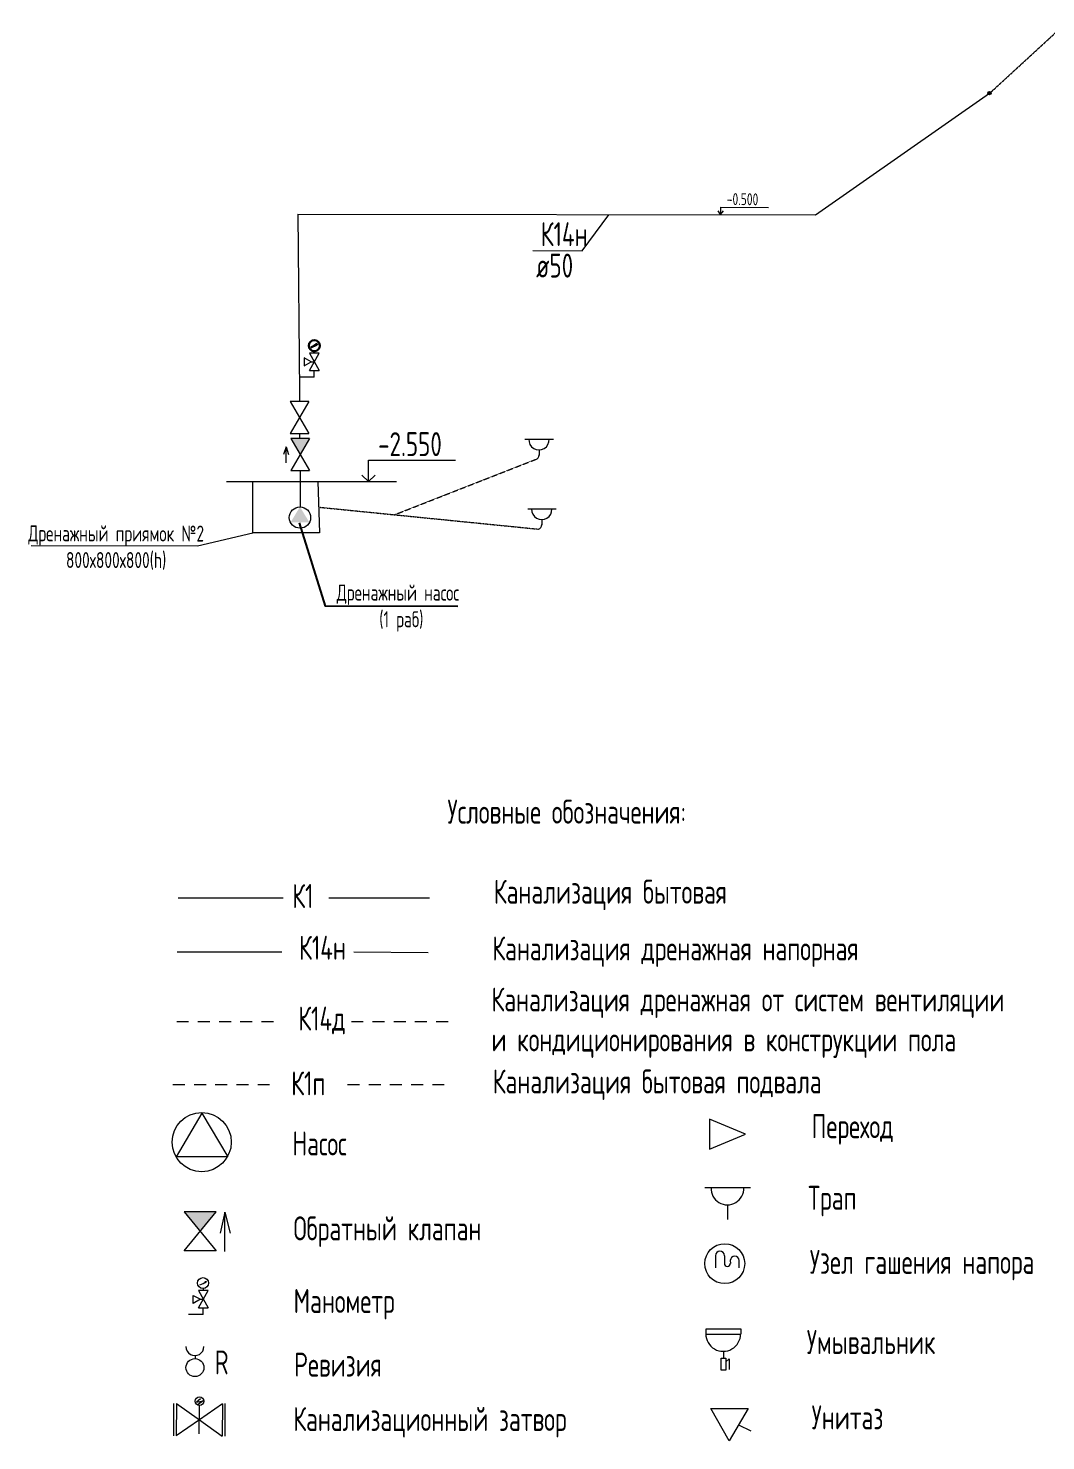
# Model space of a CAD drawing. Header units: millimetres. Extents: x -8689834 to 9419935, y -370377 to 166066.
# Drawn here: x 22311 to 35057, y -313500 to -295817 of the extents above; entities that cross this region are included whole.
import ezdxf

# ---------------------------------------------------------------- set-up
doc = ezdxf.new("R2010")
doc.units = ezdxf.units.MM
doc.header["$MEASUREMENT"] = 0
doc.linetypes.add('01_base$0$DASHED2', pattern=[0.375, 0.25, -0.125])
doc.layers.get('0').update_dxf_attribs({"color": 250, "lineweight": 9})
for name, color, linetype in [('_OBORUD', 1, 'Continuous'), ('PDF _0', 7, 'Continuous'), ('PDF __OBORUD', 1, 'Continuous'), ('PDF __Арматура', 7, 'Continuous'), ('PDF __насос', 1, 'Continuous'), ('PDF __Санпр', 7, 'Continuous'), ('PDF __Сантехника', 7, 'Continuous'), ('АР_Кровля дорожки', 245, 'Continuous'), ('АР_Таблицы', 250, 'Continuous')]:
    doc.layers.add(name, color=color, linetype=linetype)
for name, color, linetype, lineweight in [('_ВК-Razmer VK', 7, 'Continuous', 25), ('_ВК-Text VK', 7, 'Continuous', 30), ('_ВК-К1', 14, 'Continuous', 40), ('_ВК-К14н', 165, 'Continuous', 40), ('_Дренажные насосы', 1, 'Continuous', 30), ('_Отметки перекрытий', 7, 'Continuous', 25), ('ВК_канализация', 32, 'Continuous', 30), ('надписи ВК', 7, 'Continuous', 13)]:
    doc.layers.add(name, color=color, linetype=linetype, lineweight=lineweight)
doc.layers.add('PDF __ВК-К1', color=7, linetype='Continuous', true_color=0xb80000)
doc.styles.add('ISOCPEUR', font='isocpeur.ttf', dxfattribs={"width": 0.7})

# ---------------------------------------------------------------- blocks, each defined once
blk = doc.blocks.new('_MANOMETR')
at = {"layer": '_OBORUD', "color": 1, "lineweight": 30}
for p, q in [((0, 0), (-1.78, 0.9)), ((-1.78, 0.9), (-0.85, 0.17)), ((-1.78, 0.9), (-0.64, 0.59)), ((1.78, -0.9), (0, 0)), ((0, -3), (0, -4))]:
    blk.add_line(p, q, dxfattribs=at)
blk.add_circle((0, 0), 3, dxfattribs=at)

msp = doc.modelspace()

# ---------------------------------------------------------------- hatches: boundary and pattern name
at = {"ltscale": 500, "transparency": 33554636}
h = msp.add_hatch(color=7, dxfattribs=at)
h.dxf.hatch_style = 1
h.paths.add_polyline_path([(34330.2, -296624.4, 1), (34372.5, -296633.3, 1)])
at = {"layer": '_Дренажные насосы', "lineweight": 13}
msp.add_hatch(color=256, dxfattribs=at).paths.add_polyline_path([(25833.2, -302004.1), (25714.8, -301808.7), (25596.4, -302004.1)])
at = {"layer": 'АР_Кровля дорожки', "lineweight": 13, "ltscale": 500, "true_color": 0x000000}
h = msp.add_hatch(color=18, dxfattribs=at)
h.dxf.hatch_style = 1
h.paths.add_polyline_path([(24665.8, -310633.4), (24263.1, -310633.4), (24464.4, -310876.8)])
at = {"layer": 'надписи ВК', "lineweight": 13, "ltscale": 2000}
msp.add_hatch(color=7, dxfattribs=at).paths.add_polyline_path([(25600, -300954), (25832.1, -300954), (25716.1, -301154.7)])

# ---------------------------------------------------------------- linework, layer by layer
at = {"lineweight": 13}
for p, q in [((25954.3, -299884.8, 0), (25834.3, -299884.8, 0)), ((25834.3, -300100.7, 0), (25954.3, -299884.8, 0)), ((25834.3, -299884.8, 0), (25954.3, -300100.7, 0)), ((25856, -299993.1, 0), (25894.3, -299992.7, 0)), ((25894.3, -300183.6, 0), (25707, -300184.2, 0)), ((25834.3, -300100.7, 0), (25954.3, -300100.7, 0)), ((25894.3, -300183.6, 0), (25894.3, -300100.7, 0)), ((25540.4, -301056.6, 0), (25510, -301153.8, 0)), ((25540.4, -301257.2, 0), (25540.4, -301056.6, 0)), ((25540.4, -301056.6, 0), (25570.9, -301153.8, 0))]:
    msp.add_line(p, q, dxfattribs=at)
at = {"color": 7, "linetype": '01_base$0$DASHED2'}
msp.add_lwpolyline([(34369.8, -296617.6), (35240.8, -295817.4)], dxfattribs=at)
at = {"color": 7, "ltscale": 500}
for points in [[(30984.5, -298147.1), (30952.9, -298104.1)], [(30984.5, -298147.1), (31019.7, -298102.4)], [(30985.8, -298147.1), (30986.2, -298056.6), (31585.1, -298059.5)]]:
    msp.add_lwpolyline(points, dxfattribs=at)
at = {"lineweight": 13, "elevation": 0}
msp.add_lwpolyline([(25856, -299993.1), (25768, -299942.3), (25768, -300043.9)], close=True, dxfattribs=at)
at = {"color": 3, "linetype": '01_base$0$DASHED2', "elevation": 0}
for points in [[(26891.1, -301910), (28667.6, -301214.5), (28667.6, -301214.5), (28667.6, -301214.5)], [(25948.8, -301812.4), (28698.4, -302087.1), (28698.4, -302087.1), (28698.4, -302087.1)]]:
    msp.add_lwpolyline(points, dxfattribs=at)
at = {"color": 7, "ltscale": 500}
msp.add_circle((34351.3, -296628.8, 0), 21.6, dxfattribs=at)
at = {"color": 18, "ltscale": 500, "true_color": 0x000000}
for centre in [(28654.5, -301160.7, 0), (28689.1, -302033.6, 0)]:
    msp.add_arc(centre, 55.4, 283.65357, 3.65641, dxfattribs=at)
at = {"layer": '_ВК-Razmer VK', "color": 18, "lineweight": 13, "true_color": 0x000000}
msp.add_circle((31035.7, -311282.5, 0), 249.6, dxfattribs=at)
at = {"layer": '_ВК-Text VK', "lineweight": 13, "elevation": 0}
msp.add_lwpolyline([(25124.4, -301492.4), (25939.8, -301492.4), (25957.9, -302132.4), (25124.4, -302132.4)], close=True, dxfattribs=at)
at = {"layer": '_ВК-К1', "color": 7, "lineweight": 13, "ltscale": 100}
msp.add_line((24795.7, -301492.4, 0), (26922.7, -301492.4, 0), dxfattribs=at)
at = {"layer": '_ВК-К14н', "color": 152, "lineweight": 13, "true_color": 0x2776bb}
for p, q in [((25687.4, -298145.7, 0), (25708.6, -300375, 0)), ((25708.6, -300375, 0), (25708.8, -300489.5, 0)), ((25708.6, -300375, 0), (25708.8, -300489.5, 0)), ((25709, -300688.6, 0), (25709.1, -300691.7, 0)), ((25709, -300688.6, 0), (25709.1, -300691.7, 0)), ((25709.3, -300890.9, 0), (25709.4, -300954, 0)), ((25715.4, -301355.4, 0), (25715.5, -301808.7, 0)), ((30919.4, -311183.3, 0), (30918.4, -311337, 0)), ((31031.3, -311183, 0), (31031.4, -311280.1, 0)), ((31105.6, -311245.2, 0), (31105.7, -311280, 0)), ((31217.6, -311336.8, 0), (31217.6, -311244.9, 0))]:
    msp.add_line(p, q, dxfattribs=at)
for centre, radius, start, end in [((30975.4, -311183.9, 0), 56, 0.97385, 179.35375), ((31161.6, -311245.8, 0), 56, 0.97385, 179.35375), ((31068.5, -311280.1, 0), 37.1, 180.03452, 0.03249)]:
    msp.add_arc(centre, radius, start, end, dxfattribs=at)
at = {"layer": '_Дренажные насосы', "lineweight": 13}
msp.add_circle((25714.8, -301942.3, 0), 133.6, dxfattribs=at)
at = {"layer": '_Отметки перекрытий', "lineweight": 13}
for p, q in [((26573.6, -301492.4, 0), (26573.6, -301223.7, 0)), ((26573.6, -301223.7, 0), (27664.1, -301223.7, 0)), ((26573.6, -301492.4, 0), (26491.6, -301410.3, 0)), ((26573.6, -301492.4, 0), (26655.7, -301410.3, 0))]:
    msp.add_line(p, q, dxfattribs=at)
at = {"layer": 'PDF _0', "lineweight": 13}
for points in [[(24467.4, -311727.4), (24377.3, -311781.5), (24377.3, -311679.3), (24467.4, -311727.4), (24503.5, -311727.4)], [(24443.4, -311835.6), (24563.6, -311619.2), (24443.4, -311619.2), (24563.6, -311835.6)], [(24443.4, -311835.6), (24563.6, -311835.6)], [(24503.5, -311919.7), (24503.5, -311835.6)], [(24503.5, -311919.7), (24317.2, -311919.7)]]:
    msp.add_lwpolyline(points, dxfattribs=at)
at = {"layer": 'PDF __OBORUD', "lineweight": 13}
for points in [[(24461.4, -311547.1), (24503.5, -311529), (24545.6, -311505), (24527.5, -311523)], [(24545.6, -311505), (24521.5, -311511)], [(24503.5, -311595.2), (24503.5, -311619.2)]]:
    msp.add_lwpolyline(points, dxfattribs=at)
msp.add_circle((24500.5, -311526), 69.1, dxfattribs=at)
at = {"layer": 'PDF __Арматура', "lineweight": 13}
for points in [[(30843.9, -309472.2), (30843.9, -309848.9), (31296.9, -309662.7)], [(24665.8, -310633.4), (24263.1, -310633.4), (24665.8, -311120.3), (24263.1, -311120.3)]]:
    msp.add_lwpolyline(points, close=True, dxfattribs=at)
at = {"layer": 'PDF __ВК-К1', "color": 215, "lineweight": 13, "true_color": 0xa953a0}
msp.add_lwpolyline([(24400.9, -312433.9), (24400.9, -312472)], dxfattribs=at)
msp.add_circle((24398.8, -312584.2), 112.2, dxfattribs=at)
msp.add_arc((24398.8, -312321.7), 112.2, 179.99999, 0.00001, dxfattribs=at)
at = {"layer": 'PDF __насос', "lineweight": 13}
for points in [[(24487.4, -309397.8), (24812, -309944.8), (24162.8, -309944.8)], [(24487.4, -309397.8), (24162.8, -309944.8)]]:
    msp.add_lwpolyline(points, dxfattribs=at)
msp.add_circle((24484.4, -309761.5), 369.7, dxfattribs=at)
at = {"layer": 'PDF __Санпр', "lineweight": 13}
for points in [[(30802.7, -312164.3), (30802.7, -312096.6), (31238.7, -312096.6), (31238.7, -312164.3)], [(30802.7, -312164.3), (31238.7, -312164.3)], [(31018.6, -312384.4), (31018.6, -312464.9)], [(31048.3, -312511.4), (31090.6, -312473.3), (31090.6, -312608.8)]]:
    msp.add_lwpolyline(points, dxfattribs=at)
msp.add_lwpolyline([(30989, -312464.9), (31048.3, -312464.9), (31048.3, -312617.2), (30989, -312617.2)], close=True, dxfattribs=at)
msp.add_arc((31016.5, -312162.2), 218, 179.99999, 0.00001, dxfattribs=at)
at = {"layer": 'PDF __Сантехника', "color": 18, "lineweight": 13, "true_color": 0x000000, "elevation": 0}
for points in [[(28533.1, -300961), (28888.9, -300960.9)], [(28709.8, -301095.4), (28709.8, -301164.2)], [(28567.7, -301833.9), (28923.5, -301833.8)], [(28744.4, -301968.3), (28744.4, -302037.1)]]:
    msp.add_lwpolyline(points, dxfattribs=at)
at = {"layer": 'PDF __Сантехника', "lineweight": 13}
for points in [[(30787.1, -310330.3), (31358.6, -310330.3)], [(31070.7, -310546.2), (31070.7, -310728.2)], [(31208.6, -313300.6), (31361, -313376.8)]]:
    msp.add_lwpolyline(points, dxfattribs=at)
msp.add_lwpolyline([(31090, -313499.6), (30861.5, -313097.4), (31327.1, -313097.4)], close=True, dxfattribs=at)
at = {"layer": 'PDF __Сантехника', "color": 18, "lineweight": 13, "true_color": 0x000000}
for centre in [(28708.4, -300967.5, 0), (28743, -301840.4, 0)]:
    msp.add_arc(centre, 127.8, 177.45764, 2.58824, dxfattribs=at)
at = {"layer": 'PDF __Сантехника', "lineweight": 13}
msp.add_arc((31068.6, -310340.9), 205.3, 177.4347, 2.5653, dxfattribs=at)
at = {"layer": 'АР_Кровля дорожки', "color": 7, "ltscale": 500, "elevation": 0}
msp.add_lwpolyline([(27691.5, -303055.4), (26033.1, -303053), (25709.2, -302010.3)], dxfattribs=at)
at = {"layer": 'АР_Кровля дорожки', "color": 7, "lineweight": 13, "ltscale": 500}
for points in [[(24773.5, -311130), (24773.5, -310637), (24713.7, -310901.9)], [(24773.5, -310637), (24839, -310901.9)], [(24132.2, -313032.6), (24128.9, -313439.8)], [(24167.7, -313032.8), (24164.5, -313440)], [(24167.7, -313032.8), (24454.4, -313236.4)], [(24453.6, -313413.8), (24455.2, -313059.1)], [(24743.3, -313036.1), (24454.4, -313236.4)], [(24743.3, -313036.1), (24742, -313443.3)], [(24772.8, -313034.4), (24771.5, -313441.6)], [(24454.4, -313236.4), (24164.5, -313440)], [(24454.4, -313236.4), (24742, -313443.3)]]:
    msp.add_lwpolyline(points, dxfattribs=at)
at = {"layer": 'АР_Кровля дорожки', "color": 1, "lineweight": 13, "ltscale": 500}
msp.add_lwpolyline([(24469.8, -312975.2), (24417.6, -313016), (24503.3, -312999.9), (24439.7, -313046.8)], dxfattribs=at)
at = {"layer": 'АР_Кровля дорожки', "color": 7, "lineweight": 13, "ltscale": 500}
msp.add_circle((24455.5, -313004.2), 54.9, dxfattribs=at)
at = {"layer": 'ВК_канализация', "color": 152, "lineweight": 13, "ltscale": 500, "true_color": 0x2776bb, "elevation": 0}
for points in [[(32171.8, -298155), (34351.3, -296628.8)], [(25687.4, -298145.7), (32171.8, -298155)]]:
    msp.add_lwpolyline(points, dxfattribs=at)
at = {"layer": 'ВК_канализация', "color": 18, "lineweight": 13, "ltscale": 500, "true_color": 0x000000}
for points, elevation in [([(28631.1, -298601.2), (29248.1, -298602.1), (29584.1, -298151.3)], -0.6), ([(22349.1, -302294.5), (24431.3, -302297.5), (25124.4, -302132.4)], 0)]:
    msp.add_lwpolyline(points, dxfattribs=dict(at, elevation=elevation))
at = {"layer": 'ВК_канализация', "color": 244, "lineweight": 13, "true_color": 0x991b1e}
for points in [[(24189.9, -306703.3), (25502.2, -306703.3)], [(26077.9, -306703.3), (27335.2, -306703.3)]]:
    msp.add_lwpolyline(points, dxfattribs=at)
at = {"layer": 'ВК_канализация', "color": 152, "lineweight": 13, "true_color": 0x2776bb}
for points in [[(24174.5, -307380.6), (25486.9, -307380.6)], [(26388.5, -307380.6), (27322.2, -307387.2)]]:
    msp.add_lwpolyline(points, dxfattribs=at)
at = {"layer": 'ВК_канализация', "color": 3, "lineweight": 13, "ltscale": 500}
for points in [[(24170.1, -308250.1), (24319.8, -308250.1)], [(24435.8, -308250.1), (24585.5, -308250.1)], [(24701.4, -308250.1), (24851.2, -308250.1)], [(24967.1, -308250.1), (25116.8, -308250.1)], [(25232.8, -308250.1), (25382.5, -308250.1)], [(26358.2, -308250.1), (26508, -308250.1)], [(26623.9, -308250.1), (26773.6, -308250.1)], [(26889.6, -308250.1), (27039.3, -308250.1)], [(27155.2, -308250.1), (27305, -308250.1)], [(27420.9, -308250.1), (27570.6, -308250.1)]]:
    msp.add_lwpolyline(points, dxfattribs=at)
at = {"layer": 'ВК_канализация', "color": 217, "lineweight": 13, "ltscale": 500, "true_color": 0x93278f}
for points in [[(24122.3, -309041), (24272, -309041)], [(24387.9, -309041), (24537.7, -309041)], [(24653.6, -309041), (24803.3, -309041)], [(24919.3, -309041), (25069, -309041)], [(25184.9, -309041), (25334.7, -309041)], [(26310.4, -309041), (26460.1, -309041)], [(26576.1, -309041), (26725.8, -309041)], [(26841.7, -309041), (26991.5, -309041)], [(27107.4, -309041), (27257.1, -309041)], [(27373.1, -309041), (27522.8, -309041)]]:
    msp.add_lwpolyline(points, dxfattribs=at)
at = {"layer": 'надписи ВК', "color": 7, "lineweight": 13}
for p, q in [((25826, -300489.5, 0), (25593.9, -300890.9, 0)), ((25593.9, -300489.5, 0), (25826, -300890.9, 0)), ((25826, -300489.5, 0), (25593.9, -300489.5, 0)), ((25593.9, -300890.9, 0), (25826, -300890.9, 0)), ((25832.1, -300954, 0), (25600, -301355.4, 0)), ((25600, -300954, 0), (25832.1, -301355.4, 0)), ((25832.1, -300954, 0), (25600, -300954, 0)), ((25600, -301355.4, 0), (25832.1, -301355.4, 0))]:
    msp.add_line(p, q, dxfattribs=at)

# ---------------------------------------------------------------- block references
at = {"linetype": 'Continuous', "lineweight": 13, "xscale": -23.42791154981855, "yscale": 23.42791154981855, "zscale": 23.42791155217288}
msp.add_blockref('_MANOMETR', (25894.3, -299791.1, 0), dxfattribs=at)

# ---------------------------------------------------------------- texts
at = {"layer": 'АР_Таблицы', "lineweight": 13, "ltscale": 100, "insert": (26693.6, -301023.6, 0), "char_height": 300, "width": 9470.463, "attachment_point": 4, "style": 'ISOCPEUR'}
msp.add_mtext('\\pxi-1,l1,t1,5;-2.550', dxfattribs=at)
at = {"layer": 'ВК_канализация', "color": 18, "ltscale": 100, "true_color": 0x000000, "style": 'ISOCPEUR'}
for s, insert, char_height, width, attachment_point, rotation in [('\\pxi-1,l1,t1,5;-0.500', (31456.1, -297959.2), 150, 7500, 6, 359.35803), ('К14н', (28730.4, -298395, -0.6), 300, 5891.51, 4, 359.91843), ('\\pxi-1,l1,t1,5;ø50', (28672.2, -298788, -0.6), 300, 7500, 4, 359.91843), ('\\pxqc;Дренажный приямок №2\\P800х800х800(h)', (20466.2, -302314, 0), 200, 5891.51, 4, 359.91843), ('\\pxqc;Дренажный насос\\P (1 раб)', (23994.3, -303072.3, 0), 200, 5891.51, 4, 359.91843)]:
    msp.add_mtext(s, dxfattribs=dict(at, insert=insert, char_height=char_height, width=width, attachment_point=attachment_point, rotation=rotation))
at = {"layer": 'ВК_канализация', "color": 18, "lineweight": 13, "ltscale": 100, "true_color": 0x000000, "char_height": 300, "attachment_point": 4, "style": 'ISOCPEUR'}
for s, insert, width in [('Условные обозначения:', (27562.6, -305624.7), 5891.51), ('К1', (25617.8, -306680.9), 3718.698), ('Канализация бытовая', (28142.1, -306666.9), 5891.51), ('К14н', (25702.8, -307328), 3718.698), ('Канализация дренажная напорная', (28122.8, -307377.1), 9419.386), ('Канализация дренажная от систем вентиляции и кондиционирования в конструкции пола', (28113, -308266.6), 6649.439), ('К14д', (25693.1, -308238.3), 3718.698), ('К1п', (25604.4, -309025.7), 3718.698), ('Канализация бытовая подвала', (28128.8, -309042.9), 5891.51), ('Переход', (32123.8, -309603.3), 8368.311), ('Насос', (25619.1, -309778.2), 8368.311), ('Трап', (32080.6, -310499.4), 8368.311), ('Обратный клапан', (25634.4, -310882.1), 8368.311), ('Узел гашения напора', (32101, -311301.4), 8368.311), ('Манометр', (25634.4, -311790.5), 8368.311), ('Умывальник', (32063.3, -312263.7), 8368.311), ('R', (24646.8, -312518.7), 8368.311), ('Ревизия', (25641.8, -312546.9), 8368.311), ('Канализационный затвор', (25629.9, -313267.9), 8368.311), ('Унитаз', (32123.7, -313206.6), 8368.311)]:
    msp.add_mtext(s, dxfattribs=dict(at, insert=insert, width=width))

doc.saveas('drawing.dxf')
